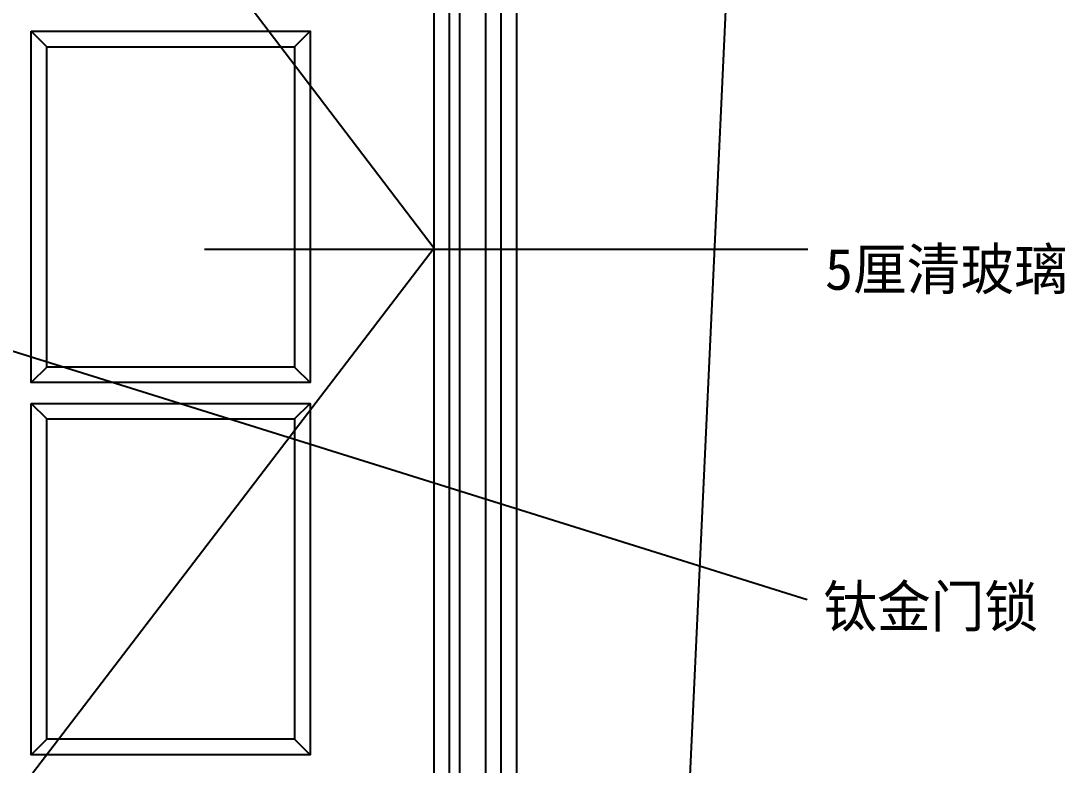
# Model space of a CAD drawing. Header units: metres. Extents: x 150 to 3603, y 192 to 4705.
# Drawn here: x 1050 to 2061, y 2590 to 3310 of the extents above; entities that cross this region are included whole.
import ezdxf

# ---------------------------------------------------------------- set-up
doc = ezdxf.new("R2010")
doc.units = ezdxf.units.M
for name, color, linetype in [('3', 3, 'Continuous'), ('4', 4, 'Continuous'), ('7', 7, 'Continuous'), ('BH', 3, 'Continuous'), ('DIM', 3, 'Continuous'), ('TEXT', 3, 'Continuous')]:
    doc.layers.add(name, color=color, linetype=linetype)
doc.dimstyles.get("Standard").update_dxf_attribs({"dimtxt": 2.5, "dimasz": 2.5, "dimexe": 1.25, "dimexo": 0.625, "dimtad": 1, "dimcen": 2.5, "dimazin": 3, "dimtfac": 1, "dimtmove": 0, "dimatfit": 3})

msp = doc.modelspace()

# ---------------------------------------------------------------- hatches: boundary and pattern name
at = {"layer": 'BH'}
h = msp.add_hatch(dxfattribs=at)
h.set_pattern_fill('AR-RROOF', scale=300)
h.paths.add_polyline_path([(988.73, 3694.54), (1024.69, 3694.54), (1024.69, 4004.88), (878.22, 4004.88, -0.24), (791.02, 3954.03)])
h.paths.add_polyline_path([(1314.69, 3953.82, -0.25), (1221.17, 4004.88), (1074.69, 4004.88), (1074.69, 3694.54), (1314.69, 3694.54)])
h.paths.add_polyline_path([(988.73, 3694.54), (791.02, 3954.03, -0.01), (784.69, 3953.82), (784.69, 3694.54)])
h.paths.add_polyline_path([(1024.69, 3644.54), (784.69, 3644.54), (784.69, 3334.54), (1024.69, 3334.54)])
h.paths.add_polyline_path([(1074.69, 3581.7), (1074.69, 3334.54), (1263.01, 3334.54)])
h.paths.add_polyline_path([(1263.01, 3334.54), (1314.69, 3334.54), (1314.69, 3644.54), (1074.69, 3644.54), (1074.69, 3581.7)])
h.paths.add_polyline_path([(1074.69, 2974.54), (1314.69, 2974.54), (1314.69, 3266.7), (1301.11, 3284.54), (1074.69, 3284.54)])
h.paths.add_polyline_path([(784.69, 2974.54), (1024.69, 2974.54), (1024.69, 3284.54), (784.69, 3284.54)])
h.paths.add_polyline_path([(784.69, 2924.54), (784.69, 2614.54), (1024.69, 2614.54), (1024.69, 2924.54)])
h.paths.add_polyline_path([(1314.69, 2913.17), (1314.69, 2924.54), (1074.69, 2924.54), (1074.69, 2614.54), (1086.07, 2614.54)])
h.paths.add_polyline_path([(1314.69, 2913.17), (1086.07, 2614.54), (1314.69, 2614.54)])
h.paths.add_polyline_path([(1074.69, 2564.54), (1074.69, 2254.19), (1221.17, 2254.19, -0.25), (1314.69, 2305.26), (1314.69, 2564.54)])
h.paths.add_polyline_path([(838.52, 2291.18, -0.12), (878.22, 2254.19), (1024.69, 2254.19), (1024.69, 2534.36)])
h.paths.add_polyline_path([(784.69, 2305.26, -0.13), (838.52, 2291.18), (1024.69, 2534.36), (1024.69, 2564.54), (784.69, 2564.54)])

# ---------------------------------------------------------------- linework, layer by layer
at = {"layer": '3'}
for p, q in [((1793.68, 4651.83), (1663.56, 1852.74)), ((1074.69, 3284.54), (1059.69, 3299.54)), ((1314.69, 3284.54), (1329.69, 3299.54)), ((1074.69, 2974.54), (1059.69, 2959.54)), ((1314.69, 2974.54), (1329.69, 2959.54)), ((1074.69, 2924.54), (1059.69, 2939.54)), ((1314.69, 2924.54), (1329.69, 2939.54)), ((1074.69, 2614.54), (1059.69, 2599.54)), ((1314.69, 2614.54), (1329.69, 2599.54))]:
    msp.add_line(p, q, dxfattribs=at)
for points in [[(1514.69, 2189.52), (1514.69, 4204.52), (584.69, 4204.52), (584.69, 2189.52)], [(1499.69, 2189.52), (1499.69, 4189.52), (599.69, 4189.52), (599.69, 2189.52)], [(1474.69, 2189.52), (1474.69, 4164.52), (624.69, 4164.52), (624.69, 2189.52)], [(1464.69, 2189.52), (1464.69, 4154.52), (634.69, 4154.52), (634.69, 2189.52)], [(649.69, 4139.52), (1449.69, 3089.52), (649.69, 2044.52)]]:
    msp.add_lwpolyline(points, dxfattribs=at)
for points in [[(1074.69, 3284.54), (1314.69, 3284.54), (1314.69, 2974.54), (1074.69, 2974.54)], [(1074.69, 2924.54), (1314.69, 2924.54), (1314.69, 2614.54), (1074.69, 2614.54)]]:
    msp.add_lwpolyline(points, close=True, dxfattribs=at)
at = {"layer": '4'}
msp.add_lwpolyline([(1529.69, 2039.52), (1529.69, 4219.52), (569.69, 4219.52), (569.69, 2039.52)], dxfattribs=at)
at = {"layer": '7'}
msp.add_lwpolyline([(1449.69, 2039.52), (1449.69, 4139.52), (649.69, 4139.52), (649.69, 2039.52)], dxfattribs=at)
for points in [[(1059.69, 3299.54), (1329.69, 3299.54), (1329.69, 2959.54), (1059.69, 2959.54)], [(1059.69, 2939.54), (1329.69, 2939.54), (1329.69, 2599.54), (1059.69, 2599.54)]]:
    msp.add_lwpolyline(points, close=True, dxfattribs=at)

# ---------------------------------------------------------------- texts
at = {"layer": 'TEXT'}
msp.add_text('钛金门锁', height=40, dxfattribs=at).set_placement((1826.51, 2723.1))
at = {"layer": 'TEXT', "insert": (1828.14, 3089.39), "char_height": 40, "attachment_point": 1}
msp.add_mtext('5厘清玻璃', dxfattribs=at)

# ---------------------------------------------------------------- leaders
at = {"layer": 'DIM'}
msp.add_leader([(709.19, 3094.3), (1810.82, 2749.68)], dimstyle='Standard', dxfattribs=at)
at = {"layer": 'TEXT'}
msp.add_leader([(1227.43, 3088.79), (1811.56, 3088.79)], dimstyle='Standard', dxfattribs=at)

doc.saveas('drawing.dxf')
